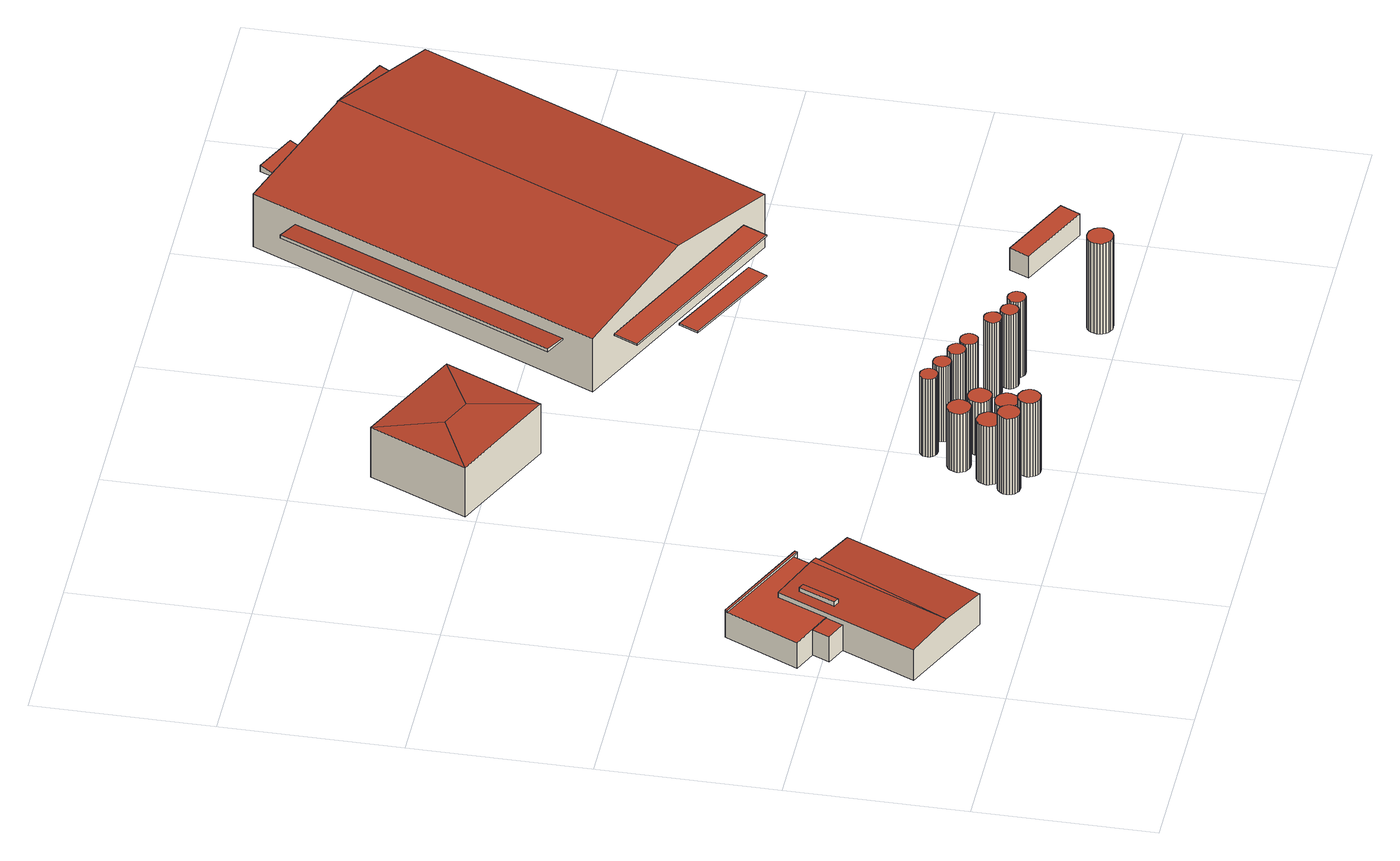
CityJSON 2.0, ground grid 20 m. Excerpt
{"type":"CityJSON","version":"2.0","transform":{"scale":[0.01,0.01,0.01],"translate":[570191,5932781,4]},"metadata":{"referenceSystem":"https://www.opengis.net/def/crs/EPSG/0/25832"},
"CityObjects":{
"building1":{"type":"Building","attributes":{"Grundfläche 2D":"279.032725","Grundhöhe NN":"5.440"},"children":["building1-1","building1-2"],"geometry":[{"type":"Solid","lod":"3","boundaries":[[[[0,1,2,3,4]],[[1,5,6,2]],[[6,7,8,2]],[[9,10,11,12,13,14,15,16,17]],[[18,19,20,21]],[[21,20,22,23]],[[18,21,23,24]],[[1,0,4,25,26]],[[1,26,27,14,5]],[[6,5,14,13,7]],[[19,18,24,28,8,7,13,12]],[[3,2,8,28,29]],[[4,3,29,25]],[[15,14,27,30]],[[16,15,30,31]],[[17,16,31,32]],[[9,17,32,33]],[[34,11,10,9,33,35]],[[20,19,12,11,34,22]],[[34,35,33,32,31,30,27,26,25,29,28,24,23,22]]]],"semantics":{"surfaces":[{"type":"RoofSurface"},{"type":"WallSurface"},{"type":"GroundSurface"}],"values":[[0,0,0,0,0,1,1,1,1,1,1,1,1,1,1,1,1,1,1,2]]}}]},
"building1-1":{"type":"BuildingInstallation","parents":["building1"],"geometry":[{"type":"MultiSurface","lod":"3","boundaries":[[[36,37,38,39]],[[39,38,40,41]],[[36,39,41,42]],[[37,36,42,43]],[[43,40,38,37]]],"semantics":{"surfaces":[{"type":"RoofSurface"},{"type":"WallSurface"}],"values":[0,1,1,1,1]}}]},
"building1-2":{"type":"BuildingInstallation","parents":["building1"],"geometry":[{"type":"MultiSurface","lod":"3","boundaries":[[[44,45,46,47,48]],[[17,9,46,45]],[[9,10,47,46]],[[16,44,48,47,10,15]],[[16,17,45,44]]],"semantics":{"surfaces":[{"type":"RoofSurface"},{"type":"WallSurface"}],"values":[0,1,1,1,1]}}]},
"building2":{"type":"Building","attributes":{"Grundfläche 2D":"4.660325","Grundhöhe NN":"5.086"},"geometry":[{"type":"Solid","lod":"3","boundaries":[[[[49,50,51,52,53,54,55,56,57,58,59,60,61,62,63,64,65,66,67,68,69,70,71,72,73]],[[74,75,54,53]],[[76,77,52,51]],[[77,74,53,52]],[[75,78,55,54]],[[78,79,56,55]],[[79,80,57,56]],[[80,81,58,57]],[[81,82,59,58]],[[82,83,60,59]],[[83,84,61,60]],[[84,85,62,61]],[[85,86,63,62]],[[86,87,64,63]],[[87,88,65,64]],[[88,89,66,65]],[[89,90,67,66]],[[90,91,68,67]],[[91,92,69,68]],[[92,93,70,69]],[[93,94,71,70]],[[94,95,72,71]],[[95,96,73,72]],[[96,97,49,73]],[[97,98,50,49]],[[98,76,51,50]],[[94,93,92,91,90,89,88,87,86,85,84,83,82,81,80,79,78,75,74,77,76,98,97,96,95]]]],"semantics":{"surfaces":[{"type":"RoofSurface"},{"type":"WallSurface"},{"type":"GroundSurface"}],"values":[[0,1,1,1,1,1,1,1,1,1,1,1,1,1,1,1,1,1,1,1,1,1,1,1,1,1,2]]}}]},
"building3":{"type":"Building","attributes":{"Grundfläche 2D":"5.168329","Grundhöhe NN":"5.086"},"geometry":[{"type":"Solid","lod":"3","boundaries":[[[[99,100,101,102,103,104,105,106,107,108,109,110,111,112,113,114,115,116,117,118,119,120,121,122,123,124]],[[125,126,116,115]],[[126,127,117,116]],[[128,125,115,114]],[[129,128,114,113]],[[127,130,118,117]],[[130,131,119,118]],[[131,132,120,119]],[[132,133,121,120]],[[133,134,122,121]],[[134,135,123,122]],[[135,136,124,123]],[[136,137,99,124]],[[137,138,100,99]],[[138,139,101,100]],[[139,140,102,101]],[[140,141,103,102]],[[141,142,104,103]],[[142,143,105,104]],[[143,144,106,105]],[[144,145,107,106]],[[145,146,108,107]],[[146,147,109,108]],[[147,148,110,109]],[[148,149,111,110]],[[149,150,112,111]],[[150,129,113,112]],[[134,133,132,131,130,127,126,125,128,129,150,149,148,147,146,145,144,143,142,141,140,139,138,137,136,135]]]],"semantics":{"surfaces":[{"type":"RoofSurface"},{"type":"WallSurface"},{"type":"GroundSurface"}],"values":[[0,1,1,1,1,1,1,1,1,1,1,1,1,1,1,1,1,1,1,1,1,1,1,1,1,1,1,2]]}}]},
"building4":{"type":"Building","attributes":{"Grundfläche 2D":"4.660548","Grundhöhe NN":"5.386"},"geometry":[{"type":"Solid","lod":"3","boundaries":[[[[151,152,153,154,155,156,157,158,159,160,161,162,163,164,165,166,167,168,169,170,171,172,173,174,175]],[[176,177,160,159]],[[178,179,158,157]],[[179,176,159,158]],[[177,180,161,160]],[[180,181,162,161]],[[181,182,163,162]],[[182,183,164,163]],[[183,184,165,164]],[[184,185,166,165]],[[185,186,167,166]],[[186,187,168,167]],[[187,188,169,168]],[[188,189,170,169]],[[189,190,171,170]],[[190,191,172,171]],[[191,192,173,172]],[[192,193,174,173]],[[193,194,175,174]],[[194,195,151,175]],[[195,196,152,151]],[[196,197,153,152]],[[197,198,154,153]],[[198,199,155,154]],[[199,200,156,155]],[[200,178,157,156]],[[192,191,190,189,188,187,186,185,184,183,182,181,180,177,176,179,178,200,199,198,197,196,195,194,193]]]],"semantics":{"surfaces":[{"type":"RoofSurface"},{"type":"WallSurface"},{"type":"GroundSurface"}],"values":[[0,1,1,1,1,1,1,1,1,1,1,1,1,1,1,1,1,1,1,1,1,1,1,1,1,1,2]]}}]},
"building5":{"type":"Building","attributes":{"Grundfläche 2D":"5.190290","Grundhöhe NN":"5.086"},"geometry":[{"type":"Solid","lod":"3","boundaries":[[[[201,202,203,204,205,206,207,208,209,210,211,212,213,214,215,216,217,218,219,220,221,222,223,224,225,226]],[[227,228,206,205]],[[228,229,207,206]],[[230,227,205,204]],[[231,230,204,203]],[[229,232,208,207]],[[232,233,209,208]],[[233,234,210,209]],[[234,235,211,210]],[[235,236,212,211]],[[236,237,213,212]],[[237,238,214,213]],[[238,239,215,214]],[[239,240,216,215]],[[240,241,217,216]],[[241,242,218,217]],[[242,243,219,218]],[[243,244,220,219]],[[244,245,221,220]],[[245,246,222,221]],[[246,247,223,222]],[[247,248,224,223]],[[248,249,225,224]],[[249,250,226,225]],[[250,251,201,226]],[[251,252,202,201]],[[252,231,203,202]],[[248,247,246,245,244,243,242,241,240,239,238,237,236,235,234,233,232,229,228,227,230,231,252,251,250,249]]]],"semantics":{"surfaces":[{"type":"RoofSurface"},{"type":"WallSurface"},{"type":"GroundSurface"}],"values":[[0,1,1,1,1,1,1,1,1,1,1,1,1,1,1,1,1,1,1,1,1,1,1,1,1,1,1,2]]}}]},
"building6":{"type":"Building","attributes":{"Grundfläche 2D":"5.189378","Grundhöhe NN":"5.386"},"geometry":[{"type":"Solid","lod":"3","boundaries":[[[[253,254,255,256,257,258,259,260,261,262,263,264,265,266,267,268,269,270,271,272,273,274,275,276,277,278]],[[279,280,257,256]],[[280,281,258,257]],[[282,279,256,255]],[[283,284,278,277]],[[284,285,253,278]],[[285,286,254,253]],[[286,282,255,254]],[[281,287,259,258]],[[287,288,260,259]],[[288,289,261,260]],[[289,290,262,261]],[[290,291,263,262]],[[291,292,264,263]],[[292,293,265,264]],[[293,294,266,265]],[[294,295,267,266]],[[295,296,268,267]],[[296,297,269,268]],[[297,298,270,269]],[[298,299,271,270]],[[299,300,272,271]],[[300,301,273,272]],[[301,302,274,273]],[[302,303,275,274]],[[303,304,276,275]],[[304,283,277,276]],[[304,303,302,301,300,299,298,297,296,295,294,293,292,291,290,289,288,287,281,280,279,282,286,285,284,283]]]],"semantics":{"surfaces":[{"type":"RoofSurface"},{"type":"WallSurface"},{"type":"GroundSurface"}],"values":[[0,1,1,1,1,1,1,1,1,1,1,1,1,1,1,1,1,1,1,1,1,1,1,1,1,1,1,2]]}}]},
"building7":{"type":"Building","attributes":{"Grundfläche 2D":"5.189795","Grundhöhe NN":"5.086"},"geometry":[{"type":"Solid","lod":"3","boundaries":[[[[305,306,307,308,309,310,311,312,313,314,315,316,317,318,319,320,321,322,323,324,325,326,327,328,329,330]],[[331,332,316,315]],[[332,333,317,316]],[[334,331,315,314]],[[335,334,314,313]],[[333,336,318,317]],[[336,337,319,318]],[[337,338,320,319]],[[338,339,321,320]],[[339,340,322,321]],[[340,341,323,322]],[[341,342,324,323]],[[342,343,325,324]],[[343,344,326,325]],[[344,345,327,326]],[[345,346,328,327]],[[346,347,329,328]],[[347,348,330,329]],[[348,349,305,330]],[[349,350,306,305]],[[350,351,307,306]],[[351,352,308,307]],[[352,353,309,308]],[[353,354,310,309]],[[354,355,311,310]],[[355,356,312,311]],[[356,335,313,312]],[[346,345,344,343,342,341,340,339,338,337,336,333,332,331,334,335,356,355,354,353,352,351,350,349,348,347]]]],"semantics":{"surfaces":[{"type":"RoofSurface"},{"type":"WallSurface"},{"type":"GroundSurface"}],"values":[[0,1,1,1,1,1,1,1,1,1,1,1,1,1,1,1,1,1,1,1,1,1,1,1,1,1,1,2]]}}]},
"building8":{"type":"Building","attributes":{"Grundfläche 2D":"2.942356","Grundhöhe NN":"5.086"},"geometry":[{"type":"Solid","lod":"3","boundaries":[[[[357,358,359,360,361,362,363,364,365,366,367,368,369,370,371,372,373,374,375,376,377,378]],[[379,380,360,359]],[[380,381,361,360]],[[382,379,359,358]],[[381,383,362,361]],[[383,384,363,362]],[[384,385,364,363]],[[385,386,365,364]],[[386,387,366,365]],[[387,388,367,366]],[[388,389,368,367]],[[389,390,369,368]],[[390,391,370,369]],[[391,392,371,370]],[[392,393,372,371]],[[393,394,373,372]],[[394,395,374,373]],[[395,396,375,374]],[[396,397,376,375]],[[397,398,377,376]],[[398,399,378,377]],[[399,400,357,378]],[[400,382,358,357]],[[397,396,395,394,393,392,391,390,389,388,387,386,385,384,383,381,380,379,382,400,399,398]]]],"semantics":{"surfaces":[{"type":"RoofSurface"},{"type":"WallSurface"},{"type":"GroundSurface"}],"values":[[0,1,1,1,1,1,1,1,1,1,1,1,1,1,1,1,1,1,1,1,1,1,1,2]]}}]},
"building9":{"type":"Building","attributes":{"Grundfläche 2D":"2.941887","Grundhöhe NN":"5.426"},"geometry":[{"type":"Solid","lod":"3","boundaries":[[[[401,402,403,404,405,406,407,408,409,410,411,412,413,414,415,416,417,418,419,420,421,422]],[[423,424,411,410]],[[424,425,412,411]],[[426,423,410,409]],[[425,427,413,412]],[[427,428,414,413]],[[428,429,415,414]],[[429,430,416,415]],[[430,431,417,416]],[[431,432,418,417]],[[432,433,419,418]],[[433,434,420,419]],[[434,435,421,420]],[[435,436,422,421]],[[436,437,401,422]],[[437,438,402,401]],[[438,439,403,402]],[[439,440,404,403]],[[440,441,405,404]],[[441,442,406,405]],[[442,443,407,406]],[[443,444,408,407]],[[444,426,409,408]],[[434,433,432,431,430,429,428,427,425,424,423,426,444,443,442,441,440,439,438,437,436,435]]]],"semantics":{"surfaces":[{"type":"RoofSurface"},{"type":"WallSurface"},{"type":"GroundSurface"}],"values":[[0,1,1,1,1,1,1,1,1,1,1,1,1,1,1,1,1,1,1,1,1,1,1,2]]}}]},
"building10":{"type":"Building","attributes":{"Grundfläche 2D":"164.088271","Grundhöhe NN":"5.265"},"geometry":[{"type":"Solid","lod":"3","boundaries":[[[[445,446,447,448]],[[445,448,449]],[[450,447,446]],[[450,451,449,448,447]],[[452,453,446,445]],[[453,454,450,446]],[[454,455,456,449,451,450]],[[456,452,445,449]],[[454,453,452,456,455]]]],"semantics":{"surfaces":[{"type":"RoofSurface"},{"type":"WallSurface"},{"type":"GroundSurface"}],"values":[[0,0,0,0,1,1,1,1,2]]}}]},
"building11":{"type":"Building","attributes":{"Grundfläche 2D":"2.918551","Grundhöhe NN":"5.504"},"geometry":[{"type":"Solid","lod":"3","boundaries":[[[[457,458,459,460,461,462,463,464,465,466,467,468,469,470,471,472,473,474,475,476,477,478]],[[479,480,469,468]],[[480,481,470,469]],[[482,479,468,467]],[[481,483,471,470]],[[483,484,472,471]],[[484,485,473,472]],[[485,486,474,473]],[[486,487,475,474]],[[487,488,476,475]],[[488,489,477,476]],[[489,490,478,477]],[[490,491,457,478]],[[491,492,458,457]],[[492,493,459,458]],[[493,494,460,459]],[[494,495,461,460]],[[495,496,462,461]],[[496,497,463,462]],[[497,498,464,463]],[[498,499,465,464]],[[499,500,466,465]],[[500,482,467,466]],[[488,487,486,485,484,483,481,480,479,482,500,499,498,497,496,495,494,493,492,491,490,489]]]],"semantics":{"surfaces":[{"type":"RoofSurface"},{"type":"WallSurface"},{"type":"GroundSurface"}],"values":[[0,1,1,1,1,1,1,1,1,1,1,1,1,1,1,1,1,1,1,1,1,1,1,2]]}}]},
"building12":{"type":"Building","attributes":{"Grundfläche 2D":"2.941632","Grundhöhe NN":"5.415"},"geometry":[{"type":"Solid","lod":"3","boundaries":[[[[501,502,503,504,505,506,507,508,509,510,511,512,513,514,515,516,517,518,519,520,521,522]],[[523,524,506,505]],[[524,525,507,506]],[[526,523,505,504]],[[525,527,508,507]],[[527,528,509,508]],[[528,529,510,509]],[[529,530,511,510]],[[530,531,512,511]],[[531,532,513,512]],[[532,533,514,513]],[[533,534,515,514]],[[534,535,516,515]],[[535,536,517,516]],[[536,537,518,517]],[[537,538,519,518]],[[538,539,520,519]],[[539,540,521,520]],[[540,541,522,521]],[[541,542,501,522]],[[542,543,502,501]],[[543,544,503,502]],[[544,526,504,503]],[[539,538,537,536,535,534,533,532,531,530,529,528,527,525,524,523,526,544,543,542,541,540]]]],"semantics":{"surfaces":[{"type":"RoofSurface"},{"type":"WallSurface"},{"type":"GroundSurface"}],"values":[[0,1,1,1,1,1,1,1,1,1,1,1,1,1,1,1,1,1,1,1,1,1,1,2]]}}]},
"building13":{"type":"Building","attributes":{"Grundfläche 2D":"2.942161","Grundhöhe NN":"5.439"},"geometry":[{"type":"Solid","lod":"3","boundaries":[[[[545,546,547,548,549,550,551,552,553,554,555,556,557,558,559,560,561,562,563,564,565,566]],[[567,568,551,550]],[[568,569,552,551]],[[570,567,550,549]],[[569,571,553,552]],[[571,572,554,553]],[[572,573,555,554]],[[573,574,556,555]],[[574,575,557,556]],[[575,576,558,557]],[[576,577,559,558]],[[577,578,560,559]],[[578,579,561,560]],[[579,580,562,561]],[[580,581,563,562]],[[581,582,564,563]],[[582,583,565,564]],[[583,584,566,565]],[[584,585,545,566]],[[585,586,546,545]],[[586,587,547,546]],[[587,588,548,547]],[[588,570,549,548]],[[582,581,580,579,578,577,576,575,574,573,572,571,569,568,567,570,588,587,586,585,584,583]]]],"semantics":{"surfaces":[{"type":"RoofSurface"},{"type":"WallSurface"},{"type":"GroundSurface"}],"values":[[0,1,1,1,1,1,1,1,1,1,1,1,1,1,1,1,1,1,1,1,1,1,1,2]]}}]},
"building14":{"type":"Building","attributes":{"Grundfläche 2D":"2.940580","Grundhöhe NN":"5.544"},"geometry":[{"type":"Solid","lod":"3","boundaries":[[[[589,590,591,592,593,594,595,596,597,598,599,600,601,602,603,604,605,606,607,608,609,610]],[[611,612,596,595]],[[612,613,597,596]],[[614,611,595,594]],[[613,615,598,597]],[[615,616,599,598]],[[616,617,600,599]],[[617,618,601,600]],[[618,619,602,601]],[[619,620,603,602]],[[620,621,604,603]],[[621,622,605,604]],[[622,623,606,605]],[[623,624,607,606]],[[624,625,608,607]],[[625,626,609,608]],[[626,627,610,609]],[[627,628,589,610]],[[628,629,590,589]],[[629,630,591,590]],[[630,631,592,591]],[[631,632,593,592]],[[632,614,594,593]],[[625,624,623,622,621,620,619,618,617,616,615,613,612,611,614,632,631,630,629,628,627,626]]]],"semantics":{"surfaces":[{"type":"RoofSurface"},{"type":"WallSurface"},{"type":"GroundSurface"}],"values":[[0,1,1,1,1,1,1,1,1,1,1,1,1,1,1,1,1,1,1,1,1,1,1,2]]}}]},
"building15":{"type":"Building","attributes":{"Grundfläche 2D":"2.942381","Grundhöhe NN":"5.364"},"geometry":[{"type":"Solid","lod":"3","boundaries":[[[[633,634,635,636,637,638,639,640,641,642,643,644,645,646,647,648,649,650,651,652,653,654]],[[655,656,638,637]],[[656,657,639,638]],[[658,655,637,636]],[[657,659,640,639]],[[659,660,641,640]],[[660,661,642,641]],[[661,662,643,642]],[[662,663,644,643]],[[663,664,645,644]],[[664,665,646,645]],[[665,666,647,646]],[[666,667,648,647]],[[667,668,649,648]],[[668,669,650,649]],[[669,670,651,650]],[[670,671,652,651]],[[671,672,653,652]],[[672,673,654,653]],[[673,674,633,654]],[[674,675,634,633]],[[675,676,635,634]],[[676,658,636,635]],[[671,670,669,668,667,666,665,664,663,662,661,660,659,657,656,655,658,676,675,674,673,672]]]],"semantics":{"surfaces":[{"type":"RoofSurface"},{"type":"WallSurface"},{"type":"GroundSurface"}],"values":[[0,1,1,1,1,1,1,1,1,1,1,1,1,1,1,1,1,1,1,1,1,1,1,2]]}}]},
"building16":{"type":"Building","attributes":{"Grundfläche 2D":"6.128804","Grundhöhe NN":"5.358"},"geometry":[{"type":"Solid","lod":"3","boundaries":[[[[677,678,679,680,681,682,683,684,685,686,687,688,689,690,691,692,693,694,695,696,697,698,699,700,701,702,703]],[[704,705,681,680]],[[706,704,680,679]],[[707,708,678,677]],[[708,706,679,678]],[[705,709,682,681]],[[709,710,683,682]],[[710,711,684,683]],[[711,712,685,684]],[[712,713,686,685]],[[713,714,687,686]],[[714,715,688,687]],[[715,716,689,688]],[[716,717,690,689]],[[717,718,691,690]],[[718,719,692,691]],[[719,720,693,692]],[[720,721,694,693]],[[721,722,695,694]],[[722,723,696,695]],[[723,724,697,696]],[[724,725,698,697]],[[725,726,699,698]],[[726,727,700,699]],[[727,728,701,700]],[[728,729,702,701]],[[729,730,703,702]],[[730,707,677,703]],[[728,727,726,725,724,723,722,721,720,719,718,717,716,715,714,713,712,711,710,709,705,704,706,708,707,730,729]]]],"semantics":{"surfaces":[{"type":"RoofSurface"},{"type":"WallSurface"},{"type":"GroundSurface"}],"values":[[0,1,1,1,1,1,1,1,1,1,1,1,1,1,1,1,1,1,1,1,1,1,1,1,1,1,1,1,2]]}}]},
"building17":{"type":"Building","attributes":{"Grundfläche 2D":"97.820353","Grundhöhe NN":"8.473"},"geometry":[{"type":"Solid","lod":"3","boundaries":[[[[731,732,733,734]],[[735,736,737,738]],[[739,740,734,733]],[[740,741,731,734]],[[741,742,732,731]],[[742,739,733,732]],[[735,738,743,744]],[[736,735,744,745]],[[737,736,745,746]],[[738,737,746,743]],[[742,741,740,739]],[[745,744,743,746]]]],"semantics":{"surfaces":[{"type":"RoofSurface"},{"type":"WallSurface"},{"type":"GroundSurface"}],"values":[[0,0,1,1,1,1,1,1,1,1,2,2]]}}]},
"building18":{"type":"Building","attributes":{"Grundfläche 2D":"91.302709","Grundhöhe NN":"10.348"},"geometry":[{"type":"Solid","lod":"3","boundaries":[[[[747,748,749,750]],[[751,752,750,749]],[[752,753,747,750]],[[753,754,748,747]],[[754,751,749,748]],[[754,753,752,751]]]],"semantics":{"surfaces":[{"type":"RoofSurface"},{"type":"WallSurface"},{"type":"GroundSurface"}],"values":[[0,1,1,1,1,2]]}}]},
"building19":{"type":"Building","attributes":{"Grundfläche 2D":"22.191335","Grundhöhe NN":"4.998"},"geometry":[{"type":"Solid","lod":"3","boundaries":[[[[755,756,757,758]],[[759,760,758,757]],[[760,761,755,758]],[[761,762,756,755]],[[762,759,757,756]],[[762,761,760,759]]]],"semantics":{"surfaces":[{"type":"RoofSurface"},{"type":"WallSurface"},{"type":"GroundSurface"}],"values":[[0,1,1,1,1,2]]}}]},
"building20":{"type":"Building","attributes":{"Grundfläche 2D":"1343.126508","Grundhöhe NN":"5.258"},"children":["building20-1","building20-2"],"geometry":[{"type":"Solid","lod":"3","boundaries":[[[[763,764,765,766]],[[767,768,765,764]],[[763,766,769,770]],[[767,764,763,770,771]],[[768,767,771,772]],[[766,765,768,772,769]],[[772,771,770,769]]]],"semantics":{"surfaces":[{"type":"RoofSurface"},{"type":"WallSurface"},{"type":"GroundSurface"}],"values":[[0,0,1,1,1,1,2]]}}]},
"building20-1":{"type":"BuildingInstallation","parents":["building20"],"geometry":[{"type":"MultiSurface","lod":"3","boundaries":[[[773,774,775,776]],[[777,778,776,775]],[[778,779,773,776]],[[779,780,774,773]],[[780,777,775,774]],[[780,779,778,777]]],"semantics":{"surfaces":[{"type":"RoofSurface"},{"type":"WallSurface"},{"type":"OuterCeilingSurface"}],"values":[0,1,1,1,1,2]}}]},
"building20-2":{"type":"BuildingInstallation","parents":["building20"],"geometry":[{"type":"MultiSurface","lod":"3","boundaries":[[[781,782,783,784]],[[785,786,784,783]],[[786,787,781,784]],[[787,788,782,781]],[[788,785,783,782]],[[788,787,786,785]]],"semantics":{"surfaces":[{"type":"RoofSurface"},{"type":"WallSurface"},{"type":"OuterCeilingSurface"}],"values":[0,1,1,1,1,2]}}]}
},
"vertices":[
[1481,2210,574],[1399,2247,580],[621,750,580],[1169,499,543],[1873,2036,543],[1418,2289,580],[1344,2323,580],[806,2570,543],[84,995,543],[461,3069,476],[449,3042,476],[67,2230,476],[551,2013,476],[806,2570,476],[1418,2289,476],[1531,2542,476],[1591,2515,476],[1603,2542,476],[462,1820,472],[551,2013,472],[323,2115,472],[236,1921,472],[323,2115,144],[236,1921,144],[462,1820,144],[1873,2036,144],[1399,2247,144],[1418,2289,144],[84,995,144],[1169,499,144],[1531,2542,144],[1591,2515,144],[1603,2542,144],[461,3069,144],[67,2230,144],[449,3042,144],
[723,1920,607],[907,2325,607],[847,2352,607],[662,1948,607],[847,2352,551],[662,1948,551],[723,1920,555],[907,2325,555],
[1591,2515,498],[1603,2542,498],[461,3069,498],[449,3042,498],[1531,2542,498],
[3599,527,1095],[3630,528,1095],[3660,537,1095],[3686,553,1095],[3708,576,1095],[3718,591,1095],[3729,620,1095],[3732,651,1095],[3728,682,1095],[3715,711,1095],[3696,735,1095],[3671,754,1095],[3643,767,1095],[3612,771,1095],[3581,767,1095],[3552,756,1095],[3526,738,1095],[3506,714,1095],[3493,686,1095],[3488,655,1095],[3490,624,1095],[3500,594,1095],[3517,568,1095],[3541,548,1095],[3568,533,1095],[3708,576,109],[3718,591,109],[3660,537,109],[3686,553,109],[3729,620,109],[3732,651,109],[3728,682,109],[3715,711,109],[3696,735,109],[3671,754,109],[3643,767,109],[3612,771,109],[3581,767,109],[3552,756,109],[3526,738,109],[3506,714,109],[3493,686,109],[3488,655,109],[3490,624,109],[3500,594,109],[3517,568,109],[3541,548,109],[3568,533,109],[3599,527,109],[3630,528,109],
[3615,892,865],[3618,860,865],[3630,830,865],[3648,804,865],[3673,783,865],[3702,769,865],[3733,763,865],[3765,764,865],[3796,773,865],[3823,790,865],[3846,812,865],[3862,840,865],[3871,871,865],[3872,903,865],[3866,934,865],[3851,963,865],[3830,987,865],[3824,992,865],[3797,1009,865],[3767,1017,865],[3735,1019,865],[3704,1013,865],[3675,999,865],[3650,979,865],[3631,953,865],[3619,924,865],[3830,987,109],[3824,992,109],[3797,1009,109],[3851,963,109],[3866,934,109],[3767,1017,109],[3735,1019,109],[3704,1013,109],[3675,999,109],[3650,979,109],[3631,953,109],[3619,924,109],[3615,892,109],[3618,860,109],[3630,830,109],[3648,804,109],[3673,783,109],[3702,769,109],[3733,763,109],[3765,764,109],[3796,773,109],[3823,790,109],[3846,812,109],[3862,840,109],[3871,871,109],[3872,903,109],
[3803,434,1095],[3820,408,1095],[3843,387,1095],[3871,373,1095],[3902,366,1095],[3933,367,1095],[3963,376,1095],[3989,393,1095],[4011,415,1095],[4020,430,1095],[4032,460,1095],[4035,491,1095],[4030,522,1095],[4018,550,1095],[3999,575,1095],[3974,594,1095],[3945,606,1095],[3915,611,1095],[3884,607,1095],[3854,596,1095],[3829,578,1095],[3809,554,1095],[3796,525,1095],[3790,495,1095],[3793,463,1095],[4011,415,139],[4020,430,139],[3963,376,139],[3989,393,139],[4032,460,139],[4035,491,139],[4030,522,139],[4018,550,139],[3999,575,139],[3974,594,139],[3945,606,139],[3915,611,139],[3884,607,139],[3854,596,139],[3829,578,139],[3809,554,139],[3796,525,139],[3790,495,139],[3793,463,139],[3803,434,139],[3820,408,139],[3843,387,139],[3871,373,139],[3902,366,139],[3933,367,139],
[4029,1213,865],[4030,1245,865],[4023,1277,865],[4009,1305,865],[3988,1330,865],[3982,1335,865],[3955,1351,865],[3924,1361,865],[3892,1363,865],[3861,1356,865],[3832,1343,865],[3807,1322,865],[3788,1296,865],[3777,1266,865],[3772,1234,865],[3776,1203,865],[3788,1173,865],[3806,1146,865],[3831,1126,865],[3860,1112,865],[3891,1105,865],[3923,1106,865],[3954,1116,865],[3981,1132,865],[4004,1155,865],[4020,1183,865],[3988,1330,109],[3982,1335,109],[3955,1351,109],[4009,1305,109],[4023,1277,109],[3924,1361,109],[3892,1363,109],[3861,1356,109],[3832,1343,109],[3807,1322,109],[3788,1296,109],[3777,1266,109],[3772,1234,109],[3776,1203,109],[3788,1173,109],[3806,1146,109],[3831,1126,109],[3860,1112,109],[3891,1105,109],[3923,1106,109],[3954,1116,109],[3981,1132,109],[4004,1155,109],[4020,1183,109],[4029,1213,109],[4030,1245,109],
[4233,775,865],[4226,807,865],[4211,835,865],[4191,860,865],[4185,864,865],[4157,881,865],[4127,891,865],[4095,892,865],[4063,886,865],[4034,872,865],[4010,852,865],[3991,826,865],[3979,796,865],[3975,764,865],[3979,732,865],[3990,702,865],[4009,676,865],[4033,655,865],[4062,641,865],[4094,635,865],[4126,636,865],[4156,646,865],[4184,662,865],[4206,685,865],[4223,712,865],[4232,743,865],[4191,860,139],[4185,864,139],[4157,881,139],[4211,835,139],[4223,712,139],[4232,743,139],[4233,775,139],[4226,807,139],[4127,891,139],[4095,892,139],[4063,886,139],[4034,872,139],[4010,852,139],[3991,826,139],[3979,796,139],[3975,764,139],[3979,732,139],[3990,702,139],[4009,676,139],[4033,655,139],[4062,641,139],[4094,635,139],[4126,636,139],[4156,646,139],[4184,662,139],[4206,685,139],
[4218,945,796],[4251,946,796],[4281,955,796],[4309,972,796],[4331,995,796],[4347,1022,796],[4356,1053,796],[4358,1085,796],[4351,1117,796],[4336,1145,796],[4315,1170,796],[4310,1175,796],[4282,1191,796],[4252,1201,796],[4220,1203,796],[4188,1196,796],[4159,1183,796],[4135,1162,796],[4116,1136,796],[4104,1106,796],[4100,1074,796],[4104,1042,796],[4115,1012,796],[4134,986,796],[4158,966,796],[4187,951,796],[4315,1170,109],[4310,1175,109],[4282,1191,109],[4336,1145,109],[4351,1117,109],[4252,1201,109],[4220,1203,109],[4188,1196,109],[4159,1183,109],[4135,1162,109],[4116,1136,109],[4104,1106,109],[4100,1074,109],[4104,1042,109],[4115,1012,109],[4134,986,109],[4158,966,109],[4187,951,109],[4218,945,109],[4251,946,109],[4281,955,109],[4309,972,109],[4331,995,109],[4347,1022,109],[4356,1053,109],[4358,1085,109],
[3979,1579,1117],[3984,1552,1117],[3996,1529,1117],[4016,1509,1117],[4040,1495,1117],[4067,1489,1117],[4095,1491,1117],[4121,1500,1117],[4144,1516,1117],[4161,1538,1117],[4171,1564,1117],[4173,1592,1117],[4167,1619,1117],[4154,1644,1117],[4135,1664,1117],[4110,1677,1117],[4083,1683,1117],[4055,1681,1117],[4029,1672,1117],[4007,1655,1117],[3990,1633,1117],[3980,1607,1117],[3996,1529,109],[4016,1509,109],[4040,1495,109],[3984,1552,109],[4067,1489,109],[4095,1491,109],[4121,1500,109],[4144,1516,109],[4161,1538,109],[4171,1564,109],[4173,1592,109],[4167,1619,109],[4154,1644,109],[4135,1664,109],[4110,1677,109],[4083,1683,109],[4055,1681,109],[4029,1672,109],[4007,1655,109],[3990,1633,109],[3980,1607,109],[3979,1579,109],
[4352,1581,1117],[4325,1587,1117],[4297,1585,1117],[4271,1575,1117],[4248,1559,1117],[4232,1536,1117],[4222,1510,1117],[4220,1483,1117],[4226,1455,1117],[4238,1433,1117],[4257,1413,1117],[4282,1399,1117],[4309,1393,1117],[4336,1394,1117],[4363,1404,1117],[4385,1420,1117],[4402,1442,1117],[4412,1468,1117],[4415,1496,1117],[4409,1523,1117],[4396,1547,1117],[4376,1567,1117],[4238,1433,143],[4257,1413,143],[4282,1399,143],[4226,1455,143],[4309,1393,143],[4336,1394,143],[4363,1404,143],[4385,1420,143],[4402,1442,143],[4412,1468,143],[4415,1496,143],[4409,1523,143],[4396,1547,143],[4376,1567,143],[4352,1581,143],[4325,1587,143],[4297,1585,143],[4271,1575,143],[4248,1559,143],[4232,1536,143],[4222,1510,143],[4220,1483,143],
[2036,6123,768],[3270,5551,768],[3090,6306,797],[2742,6465,797],[2544,7218,768],[3777,6646,768],[2547,7217,768],[2036,6123,126],[3270,5551,126],[3777,6646,126],[2547,7217,126],[2544,7218,126],
[4635,1439,1117],[4616,1458,1117],[4592,1472,1117],[4564,1478,1117],[4537,1476,1117],[4510,1466,1117],[4488,1450,1117],[4471,1427,1117],[4462,1401,1117],[4460,1374,1117],[4465,1347,1117],[4477,1325,1117],[4496,1305,1117],[4521,1291,1117],[4548,1285,1117],[4576,1286,1117],[4602,1296,1117],[4624,1312,1117],[4641,1334,1117],[4651,1360,1117],[4654,1388,1117],[4648,1415,1117],[4477,1325,150],[4496,1305,150],[4521,1291,150],[4465,1347,150],[4548,1285,150],[4576,1286,150],[4602,1296,150],[4624,1312,150],[4641,1334,150],[4651,1360,150],[4654,1388,150],[4648,1415,150],[4635,1439,150],[4616,1458,150],[4592,1472,150],[4564,1478,150],[4537,1476,150],[4510,1466,150],[4488,1450,150],[4471,1427,150],[4462,1401,150],[4460,1374,150],
[4664,1333,1117],[4654,1307,1117],[4652,1279,1117],[4658,1252,1117],[4670,1229,1117],[4689,1209,1117],[4713,1195,1117],[4740,1189,1117],[4768,1191,1117],[4794,1200,1117],[4817,1216,1117],[4834,1238,1117],[4844,1264,1117],[4846,1292,1117],[4841,1319,1117],[4828,1344,1117],[4808,1364,1117],[4784,1377,1117],[4756,1383,1117],[4729,1381,1117],[4703,1372,1117],[4680,1355,1117],[4670,1229,142],[4689,1209,142],[4713,1195,142],[4658,1252,142],[4740,1189,142],[4768,1191,142],[4794,1200,142],[4817,1216,142],[4834,1238,142],[4844,1264,142],[4846,1292,142],[4841,1319,142],[4828,1344,142],[4808,1364,142],[4784,1377,142],[4756,1383,142],[4729,1381,142],[4703,1372,142],[4680,1355,142],[4664,1333,142],[4654,1307,142],[4652,1279,142],
[5098,1182,1117],[5082,1159,1117],[5072,1133,1117],[5070,1106,1117],[5076,1078,1117],[5088,1056,1117],[5107,1036,1117],[5131,1022,1117],[5158,1016,1117],[5186,1017,1117],[5212,1027,1117],[5235,1043,1117],[5252,1065,1117],[5262,1091,1117],[5264,1119,1117],[5259,1146,1117],[5245,1171,1117],[5226,1190,1117],[5202,1204,1117],[5174,1210,1117],[5147,1208,1117],[5121,1199,1117],[5088,1056,144],[5107,1036,144],[5131,1022,144],[5076,1078,144],[5158,1016,144],[5186,1017,144],[5212,1027,144],[5235,1043,144],[5252,1065,144],[5262,1091,144],[5264,1119,144],[5259,1146,144],[5245,1171,144],[5226,1190,144],[5202,1204,144],[5174,1210,144],[5147,1208,144],[5121,1199,144],[5098,1182,144],[5082,1159,144],[5072,1133,144],[5070,1106,144],
[5290,1051,1117],[5268,1035,1117],[5251,1012,1117],[5241,986,1117],[5239,959,1117],[5245,931,1117],[5257,909,1117],[5277,889,1117],[5301,875,1117],[5328,869,1117],[5356,870,1117],[5382,880,1117],[5404,896,1117],[5421,918,1117],[5431,944,1117],[5434,972,1117],[5428,999,1117],[5415,1024,1117],[5395,1043,1117],[5371,1057,1117],[5344,1063,1117],[5316,1061,1117],[5257,909,154],[5277,889,154],[5301,875,154],[5245,931,154],[5328,869,154],[5356,870,154],[5382,880,154],[5404,896,154],[5421,918,154],[5431,944,154],[5434,972,154],[5428,999,154],[5415,1024,154],[5395,1043,154],[5371,1057,154],[5344,1063,154],[5316,1061,154],[5290,1051,154],[5268,1035,154],[5251,1012,154],[5241,986,154],[5239,959,154],
[5477,980,1117],[5467,954,1117],[5465,926,1117],[5471,899,1117],[5483,877,1117],[5503,857,1117],[5527,843,1117],[5554,837,1117],[5582,838,1117],[5608,847,1117],[5630,864,1117],[5647,886,1117],[5657,912,1117],[5660,940,1117],[5654,967,1117],[5641,992,1117],[5621,1011,1117],[5597,1025,1117],[5570,1031,1117],[5542,1029,1117],[5516,1019,1117],[5494,1003,1117],[5483,877,136],[5503,857,136],[5527,843,136],[5471,899,136],[5554,837,136],[5582,838,136],[5608,847,136],[5630,864,136],[5647,886,136],[5657,912,136],[5660,940,136],[5654,967,136],[5641,992,136],[5621,1011,136],[5597,1025,136],[5570,1031,136],[5542,1029,136],[5516,1019,136],[5494,1003,136],[5477,980,136],[5467,954,136],[5465,926,136],
[6644,177,1311],[6652,209,1311],[6652,243,1311],[6644,275,1311],[6641,285,1311],[6623,313,1311],[6600,337,1311],[6571,355,1311],[6539,365,1311],[6506,367,1311],[6473,362,1311],[6442,349,1311],[6416,329,1311],[6394,303,1311],[6380,272,1311],[6373,240,1311],[6374,206,1311],[6383,174,1311],[6399,145,1311],[6422,120,1311],[6449,102,1311],[6481,90,1311],[6514,87,1311],[6547,91,1311],[6579,103,1311],[6606,122,1311],[6628,147,1311],[6644,275,136],[6641,285,136],[6652,243,136],[6644,177,136],[6652,209,136],[6623,313,136],[6600,337,136],[6571,355,136],[6539,365,136],[6506,367,136],[6473,362,136],[6442,349,136],[6416,329,136],[6394,303,136],[6380,272,136],[6373,240,136],[6374,206,136],[6383,174,136],[6399,145,136],[6422,120,136],[6449,102,136],[6481,90,136],[6514,87,136],[6547,91,136],[6579,103,136],[6606,122,136],[6628,147,136],
[6303,3723,467],[6406,3937,467],[5312,4466,467],[5209,4252,467],[4648,4786,647],[6755,3810,647],[6880,4079,647],[4773,5056,647],[5312,4466,447],[5209,4252,447],[6303,3723,447],[6406,3937,447],[4773,5056,627],[4648,4786,627],[6755,3810,627],[6880,4079,627],
[4347,5678,677],[4588,5566,655],[6029,8676,647],[5788,8789,670],[6029,8676,635],[5788,8789,635],[4347,5678,635],[4588,5566,635],
[8068,739,383],[8171,960,383],[7348,1344,383],[7245,1122,383],[7348,1344,100],[7245,1122,100],[8068,739,100],[8171,960,100],
[9057,7863,812],[7653,8514,1090],[5826,4567,1090],[7229,3918,812],[6254,9162,812],[4426,5216,812],[7229,3918,126],[9057,7863,126],[6254,9162,126],[4426,5216,126],
[8799,8298,730],[8106,8619,730],[7986,8359,692],[8679,8038,692],[7986,8359,672],[8679,8038,672],[8799,8298,672],[8106,8619,672],
[6858,9202,730],[6736,8938,677],[7225,8712,677],[7347,8976,730],[7225,8712,657],[7347,8976,657],[6858,9202,657],[6736,8938,657]
]}
